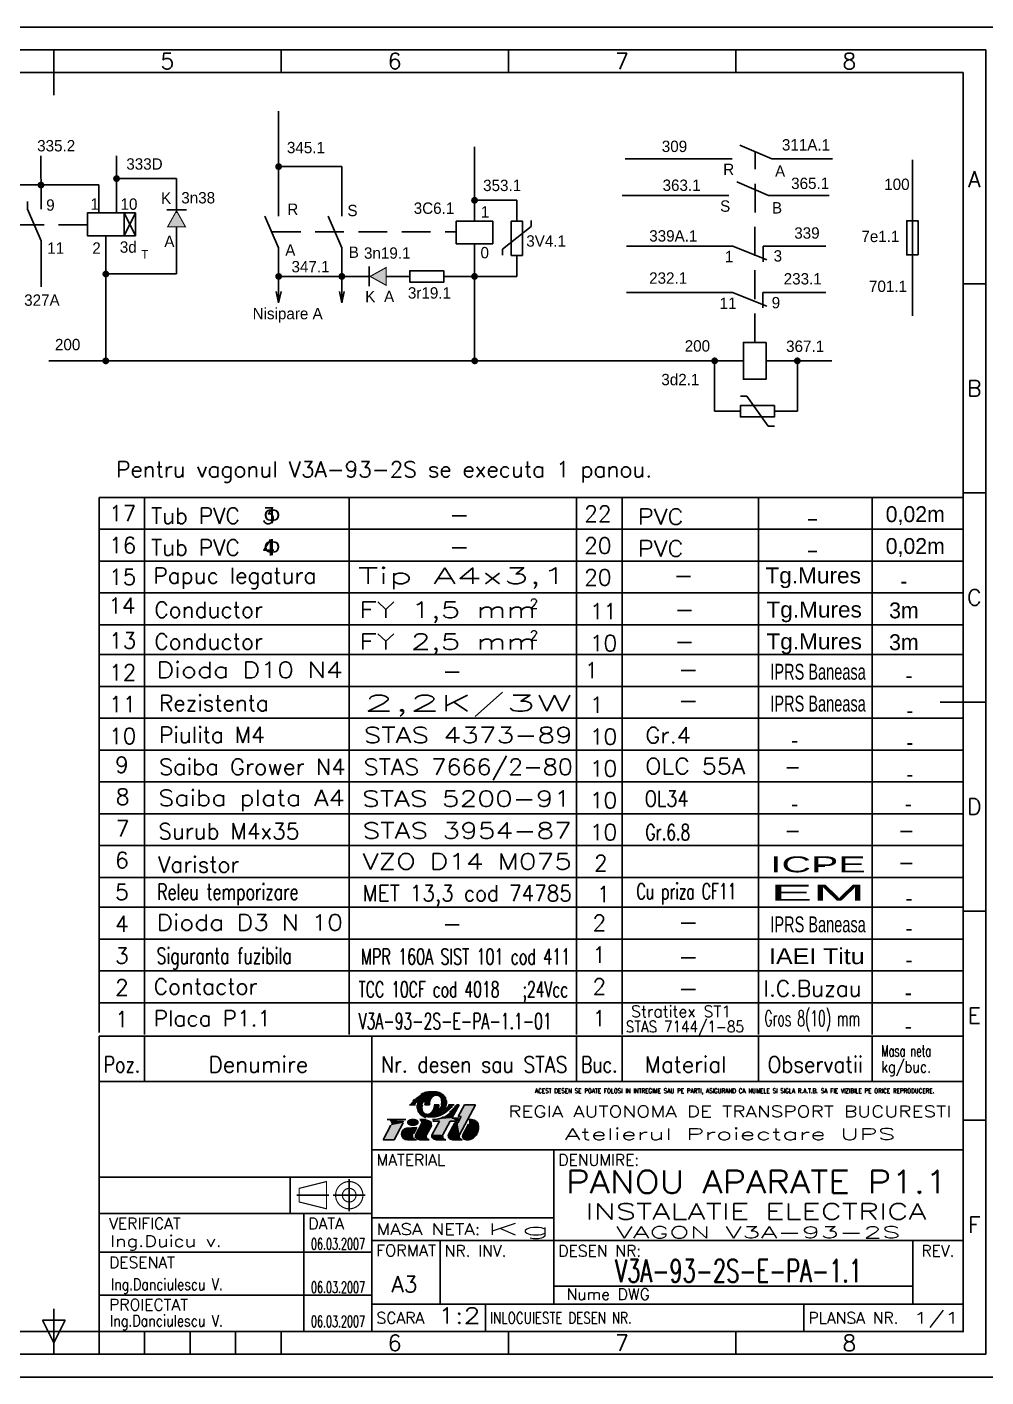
# Model space of a CAD drawing. Header units: millimetres. Extents: x 8 to 848, y 9 to 306.
# Drawn here: x 212.5 to 423.5, y 9.5 to 306.5 of the extents above; entities that cross this region are included whole.
import ezdxf
from ezdxf.enums import TextEntityAlignment as Align

# ---------------------------------------------------------------- set-up
doc = ezdxf.new("R2010")
doc.units = ezdxf.units.MM
doc.linetypes.add('DASHED2', pattern=[9.525, 6.35, -3.175])
doc.layers.add('LIN_GR', color=3, linetype='Continuous')
doc.layers.add('LIN_SUB', color=7, linetype='Continuous')
doc.styles.add('ISO', font='SIMPLEX.shx')
doc.styles.add('ISOCP', font='SIMPLEX.SHX')
doc.styles.add('ROMANC', font='romanc')

# ---------------------------------------------------------------- blocks, each defined once
blk = doc.blocks.new('ind3_12')
at = {"color": 70}
for p, q in [((0, 55), (-190, 55)), ((-190, 55), (-190, 0)), ((-130, 55), (-130, 0)), ((-130, 40), (0, 40)), ((-190, 26), (-130, 26))]:
    blk.add_line(p, q, dxfattribs=at)
at = {"color": 40}
for p, q in [((-121.71, 49.9), (-120.46, 49.9)), ((-118.34, 49.9), (-117.36, 49.9)), ((-115.31, 49.9), (-116.29, 49.9)), ((-111.94, 49.9), (-113.19, 49.9)), ((-112.95, 48.16), (-112.68, 48.4)), ((-112.68, 48.4), (-112.61, 48.47)), ((-110.84, 49.9), (-112.41, 46.97)), ((-110.84, 49.9), (-111.36, 49.9)), ((-109.64, 49.9), (-111.01, 47.32)), ((-107.23, 49.9), (-110.77, 43.26)), ((-107.23, 49.9), (-109.64, 49.9)), ((-125.82, 45.38), (-127.54, 42.15)), ((-122.56, 46.63), (-126.68, 46.63)), ((-123.11, 45.94), (-125.13, 42.15)), ((-120.12, 44.91), (-120.81, 43.6)), ((-119.12, 45.67), (-120.36, 43.36)), ((-118.05, 46.63), (-119.46, 46.63)), ((-116.85, 45.42), (-118, 43.26)), ((-115.18, 46.28), (-116.74, 43.36)), ((-116.7, 46.63), (-116.29, 46.65)), ((-116.6, 46.28), (-115.18, 46.28)), ((-116.29, 46.65), (-115.69, 46.73)), ((-115.69, 46.73), (-115.27, 46.82)), ((-115.27, 46.82), (-114.78, 46.97)), ((-114.78, 46.97), (-114.27, 47.24)), ((-112.77, 46.28), (-114.38, 43.26)), ((-111.75, 45.93), (-113.13, 43.36)), ((-112.77, 46.28), (-111.36, 46.28)), ((-112.41, 46.97), (-110.99, 46.97)), ((-111.75, 45.93), (-111.15, 45.93)), ((-110.99, 46.97), (-111.36, 46.28)), ((-110.41, 47.32), (-111.15, 45.93)), ((-111.01, 47.32), (-110.41, 47.32)), ((-108.74, 45.59), (-109.99, 43.26)), ((-108.78, 46.63), (-108.09, 46.63)), ((-125.13, 42.15), (-127.54, 42.15)), ((-120.23, 42.15), (-122.21, 42.15)), ((-117.39, 42.15), (-119.15, 42.15)), ((-117.39, 42.15), (-117.72, 42.33)), ((-113.77, 42.15), (-115.53, 42.15)), ((-113.77, 42.15), (-114.1, 42.33)), ((-110.16, 42.15), (-111.92, 42.15)), ((-110.16, 42.15), (-110.49, 42.33))]:
    blk.add_line(p, q, dxfattribs=at)
at = {"color": 240}
for p, q in [((-90, 40), (-90, 6)), ((-130, 34), (-190, 34)), ((-148, 34), (-148, 26)), ((-135, 33.5), (-135, 26.5)), ((-146.5, 30), (-139.5, 30)), ((-138.5, 30), (-131.5, 30)), ((-145, 26), (-145, 0)), ((-130, 25), (-90, 25)), ((-130, 20), (0, 20)), ((-115, 20), (-115, 6)), ((-11, 20), (-11, 6)), ((-190, 17.5), (-130, 17.5)), ((-90, 10), (-11, 10)), ((-190, 8), (-130, 8)), ((-130, 6), (0, 6)), ((-105, 6), (-105, 0)), ((-35, 6), (-35, 0))]:
    blk.add_line(p, q, dxfattribs=at)
at = {"color": 40}
for points in [[(-114.74, 49.9, 0.04888), (-114.64, 50.37, 0.067418), (-114.64, 50.71, 0.012512), (-114.71, 51.12, 0.046313), (-114.74, 51.23, 0.02866), (-114.83, 51.43, 0.04799), (-114.9, 51.53, 0.027533), (-115.01, 51.65, 0.02878), (-115.12, 51.74, 0.020408), (-115.27, 51.85, 0.028785), (-115.38, 51.91, 0.02307), (-115.48, 51.96, 0.025276), (-115.58, 51.99, 0.029587), (-115.69, 52.01, 0.0261), (-115.8, 52.02, 0.034106), (-115.93, 52.02, 0.03305), (-116.05, 52, 0.031407), (-116.17, 51.97, 0.027201), (-116.3, 51.91, 0.027571), (-116.45, 51.82, 0.032433), (-116.58, 51.73, 0.017982), (-116.7, 51.62, 0.025528), (-116.79, 51.53, 0.009898), (-116.89, 51.41, 0.014131), (-116.96, 51.31, 0.005952), (-117.02, 51.22, 0.007874), (-117.06, 51.15, 0.013516), (-117.13, 51.03, 0.012262), (-117.2, 50.9, 0.010996), (-117.25, 50.78, 0.020912), (-117.28, 50.71, 0.006638), (-117.28, 50.69, 0.003922), (-117.3, 50.64, 0.014081), (-117.33, 50.52, 0.011261), (-117.36, 50.37, 0.018498), (-117.36, 50.34, 0.00311), (-117.38, 50.18, 0.039527), (-117.38, 50.07, 0.0256), (-117.36, 49.9)], [(-113.68, 49.9, 0.047001), (-113.61, 50.39, 0.072657), (-113.64, 50.71, 0.024176), (-113.81, 51.3, 0.05712), (-113.92, 51.53, 0.02409), (-114.05, 51.71, 0.014395), (-114.28, 51.99, 0.046768), (-114.45, 52.15, 0.031027), (-114.74, 52.35)], [(-119.97, 49.9, 0.047001), (-120.05, 49.4, 0.072657), (-120.01, 49.08, 0.024176), (-119.84, 48.49, 0.05712), (-119.73, 48.26, 0.02409), (-119.6, 48.09, 0.014395), (-119.38, 47.81, 0.046768), (-119.2, 47.65, 0.031027), (-118.91, 47.44)], [(-118.91, 49.9, 0.04888), (-119.02, 49.43, 0.067418), (-119.01, 49.08, 0.012512), (-118.94, 48.67, 0.046313), (-118.91, 48.56, 0.02866), (-118.82, 48.37, 0.04799), (-118.75, 48.26, 0.027533), (-118.64, 48.15, 0.02878), (-118.53, 48.05, 0.020408), (-118.39, 47.95, 0.028785), (-118.28, 47.88, 0.02307), (-118.17, 47.84, 0.025276), (-118.07, 47.8, 0.029587), (-117.97, 47.78, 0.0261), (-117.85, 47.77, 0.034106), (-117.73, 47.77, 0.03305), (-117.6, 47.79, 0.031407), (-117.48, 47.83, 0.027201), (-117.36, 47.88, 0.027571), (-117.2, 47.97, 0.032433), (-117.07, 48.06, 0.017982), (-116.95, 48.18, 0.025528), (-116.87, 48.26, 0.009898), (-116.76, 48.39, 0.014131), (-116.7, 48.48, 0.005952), (-116.63, 48.57, 0.007874), (-116.59, 48.64, 0.013516), (-116.52, 48.76, 0.012262), (-116.45, 48.9, 0.010996), (-116.4, 49.02, 0.020912), (-116.38, 49.08, 0.006638), (-116.37, 49.11, 0.003922), (-116.35, 49.16, 0.014081), (-116.32, 49.28, 0.011261), (-116.29, 49.42, 0.018498), (-116.29, 49.45, 0.00311), (-116.27, 49.61, 0.039527), (-116.27, 49.73, 0.0256), (-116.29, 49.9)]]:
    blk.add_lwpolyline(points, format="xyb", dxfattribs=at)
at = {"color": 40, "flags": 128}
blk.add_lwpolyline([(-108.71, 42.18, 0.07519), (-108.1, 42.37, 0.103495), (-107.27, 43.01, 0.091904), (-106.74, 43.94, 0.085107), (-106.54, 45.08, 0.085107)], format="xyb", dxfattribs=at)
at = {"color": 240}
for points in [[(-146, 31.5, 0.25, 0.25, 0), (-140, 33, 0.25, 0.25, 0), (-140, 27, 0.25, 0.25, 0), (-146, 28.5, 0.25, 0.25, 0)], [(-135, 31.5, 0.25, 0.25, 1), (-135, 28.5, 0.25, 0.25, 1)]]:
    blk.add_lwpolyline(points, format="xyseb", close=True, dxfattribs=at)
blk.add_lwpolyline([(-135, 33, 0.25, 0.25, 1), (-135, 27, 0.25, 0.25, 1), (-135, 33, 0.25, 0.25, 1)], format="xyseb", dxfattribs=at)
at = {"color": 40}
for centre, radius, start, end in [((-96.55, 26.7), 34.29, 134.6817, 135.4865), ((-117.71, 49.53), 2.3, 144.0002, 170.76), ((-117.8, 49.83), 2.74, 113.911, 122.24), ((-115.81, 45.34), 7.65, 108.9325, 113.911), ((-115.07, 49.86), 3.27, 161.7905, 179.2848), ((-117.59, 50.52), 2.17, 96.8211, 108.9325), ((-116.41, 40.67), 12.1, 91.6964, 96.8211), ((-116.61, 47.25), 5.51, 78.6042, 91.6964), ((-116, 50.28), 2.42, 58.8019, 78.6042), ((-118.58, 49.94), 3.27, 341.7905, 359.2848), ((-115.94, 50.27), 2.3, 324.0002, 350.76), ((-145.94, 81.79), 47.13, 315, 315.973), ((-113.12, 49.86), 0.893, 316.8981, 318.6566), ((-115.09, 51.98), 4.23, 315.973, 321.3402), ((-122.28, 57.73), 13.43, 321.3402, 324.353), ((-122.21, 43.44), 1.29, 94.5979, 270), ((-177.94, 750.15), 707.62, 274.50891, 274.68697), ((-119.73, 46), 0.689, 331.9275, 66.4849), ((-117.66, 49.52), 2.42, 238.8019, 258.6042), ((-108.09, 45.08), 1.55, 0, 90), ((-120.23, 42.84), 0.689, 201.8729, 270), ((-119.75, 43.03), 0.689, 151.9275, 234.4615), ((-119.15, 43.87), 1.72, 234.4615, 270), ((-117.39, 42.94), 0.689, 151.9275, 241.9275), ((-116.14, 43.03), 0.689, 151.9275, 234.4615), ((-115.53, 43.87), 1.72, 234.4615, 270), ((-113.78, 42.94), 0.689, 151.9275, 241.9275), ((-112.52, 43.03), 0.689, 151.9275, 234.4615), ((-111.92, 43.87), 1.72, 234.4615, 270), ((-110.16, 42.94), 0.689, 151.9275, 241.9275), ((-109.38, 42.94), 0.689, 151.9275, 242.7821), ((-108.99, 43.7), 1.55, 242.7821, 280.2311)]:
    blk.add_arc(centre, radius, start, end, dxfattribs=at)
blk.add_point((0, 0))
for points in [[(-121.71, 49.9), (-120.46, 49.9), (-121.21, 50.52), (-120.18, 50.33)], [(-121.21, 50.52), (-120.18, 50.33), (-120.72, 51.03), (-119.93, 50.59)], [(-120.72, 51.03), (-119.93, 50.59), (-120.22, 51.49), (-119.57, 50.88)], [(-120.22, 51.49), (-119.57, 50.88), (-119.6, 51.93), (-118.18, 50.88)], [(-119.57, 50.88), (-118.18, 50.88), (-119.84, 50.38), (-118.6, 50.45)], [(-119.6, 51.93), (-118.18, 50.88), (-118.87, 52.35), (-118.18, 50.88)], [(-118.87, 52.35), (-118.18, 50.88), (-118.21, 52.6), (-118.18, 50.88)], [(-117.31, 50.61), (-118.27, 50.54), (-117.37, 50.27), (-118.32, 50.22)], [(-117.09, 51.1), (-118.18, 50.88), (-117.31, 50.61), (-118.27, 50.54)], [(-118.21, 52.6), (-118.18, 50.88), (-117.81, 52.68), (-118.18, 50.88)], [(-116.87, 52.76), (-118.18, 50.88), (-116.31, 52.75), (-118.18, 50.88)], [(-117.81, 52.68), (-118.18, 50.88), (-116.87, 52.76), (-118.18, 50.88)], [(-116.08, 51.99), (-116.31, 52.75), (-116.62, 51.7), (-118.18, 50.88)], [(-116.62, 51.7), (-118.18, 50.88), (-117.09, 51.1), (-118.18, 50.88)], [(-115.84, 51.99), (-116.08, 51.99), (-116.32, 51.86)], [(-116.31, 52.75), (-115.41, 52.63), (-115.84, 52.71)], [(-115.54, 51.98), (-115.41, 52.63), (-116.08, 51.99), (-116.31, 52.75)], [(-115.84, 51.99), (-115.54, 51.98), (-115.91, 51.97), (-115.51, 51.96)], [(-115.73, 51.96), (-115.33, 51.85), (-115.51, 51.96)], [(-115.09, 51.72), (-114.87, 52.42), (-115.54, 51.98), (-115.41, 52.63)], [(-115.41, 52.63), (-114.87, 52.42), (-115.11, 52.53)], [(-114.87, 51.48), (-114.18, 51.87), (-115.09, 51.72), (-114.87, 52.42)], [(-114.87, 52.42), (-114.18, 51.87), (-114.48, 52.17)], [(-114.68, 50.99), (-113.86, 51.41), (-114.87, 51.48), (-114.18, 51.87)], [(-114.63, 50.55), (-113.67, 50.85), (-114.68, 50.99), (-113.86, 51.41)], [(-114.65, 50.25), (-113.62, 50.26), (-114.63, 50.55), (-113.67, 50.85)], [(-113.67, 50.85), (-113.62, 50.26), (-113.61, 50.56)], [(-119.97, 49.9), (-118.91, 49.9), (-120.05, 49.4), (-119, 49.53)], [(-120.05, 49.4), (-119, 49.53), (-119.94, 48.79), (-119, 49.02)], [(-120.05, 49.4), (-119.94, 48.79), (-120.04, 49.24)], [(-120.04, 49.24), (-119.94, 48.79), (-120.03, 49.13)], [(-119.84, 50.38), (-118.6, 50.45), (-119.97, 49.9), (-118.91, 49.9)], [(-119.94, 48.79), (-119, 49.02), (-119.72, 48.25), (-118.92, 48.6)], [(-119.72, 48.25), (-118.92, 48.6), (-119.33, 47.76), (-118.75, 48.27)], [(-119.33, 47.76), (-118.75, 48.27), (-118.77, 47.37), (-118.43, 47.98)], [(-118.77, 47.37), (-118.43, 47.98), (-118.32, 47.19), (-118.12, 47.82)], [(-117.37, 50.27), (-118.32, 50.22), (-117.36, 49.9), (-118.34, 49.9)], [(-118.32, 47.19), (-118.12, 47.82), (-117.71, 47.07), (-117.72, 47.77)], [(-117.71, 47.07), (-117.72, 47.77), (-117.14, 47.03), (-117.33, 47.9)], [(-117.14, 47.03), (-117.33, 47.9), (-116.45, 47.06), (-117.04, 48.09)], [(-116.45, 47.06), (-117.04, 48.09), (-115.94, 47.1), (-116.74, 48.42)], [(-116.7, 48.48), (-115.12, 47.31), (-116.74, 48.42)], [(-116.7, 48.48), (-116.7, 48.48), (-116.74, 48.42)], [(-115.94, 47.1), (-116.74, 48.42), (-115.12, 47.31), (-116.74, 48.42)], [(-116.45, 48.9), (-115.12, 47.31), (-116.7, 48.48)], [(-116.4, 49.03), (-115.48, 48.92), (-116.45, 48.9), (-115.12, 47.31)], [(-116.29, 49.44), (-115.35, 49.44), (-116.4, 49.03), (-115.48, 48.92)], [(-116.29, 49.9), (-115.31, 49.9), (-116.29, 49.44), (-115.35, 49.44)], [(-115.48, 48.92), (-114.09, 48.92), (-115.01, 49.4), (-113.85, 49.33)], [(-115.48, 48.92), (-114.59, 48.13), (-115.12, 47.31)], [(-115.48, 48.92), (-114.09, 48.92), (-114.18, 47.78), (-115.12, 47.31)], [(-115.01, 49.4), (-113.85, 49.33), (-114.75, 49.87), (-113.72, 49.72)], [(-114.75, 49.87), (-113.72, 49.72), (-114.65, 50.25), (-113.62, 50.26)], [(-114.09, 48.92), (-114.18, 47.78), (-114.59, 48.13)], [(-114.09, 48.92), (-113.61, 48.17), (-114.18, 47.78)], [(-113.69, 49.23), (-112.95, 48.75), (-114.09, 48.92), (-113.61, 48.17)], [(-113.49, 47.75), (-113.9, 47.46), (-112.41, 46.97)], [(-113.4, 49.55), (-112.44, 49.28), (-113.69, 49.23), (-112.95, 48.75)], [(-113.03, 48.1), (-112.41, 46.97), (-113.49, 47.75), (-112.41, 46.97)], [(-113.19, 49.9), (-111.94, 49.9), (-113.4, 49.55), (-112.44, 49.28)], [(-112.65, 48.42), (-112.41, 46.97), (-113.03, 48.1), (-112.41, 46.97)], [(-112.22, 48.86), (-112.41, 46.97), (-112.65, 48.42), (-112.41, 46.97)], [(-111.36, 49.9), (-110.84, 49.9), (-111.76, 49.37), (-112.41, 46.97)], [(-111.76, 49.37), (-112.41, 46.97), (-112.22, 48.86), (-112.41, 46.97)], [(-110.41, 47.32), (-107.23, 49.9), (-111.15, 45.93), (-110.73, 43.34)], [(-109.64, 49.9), (-107.23, 49.9), (-111.01, 47.32), (-110.41, 47.32)], [(-125.82, 45.38), (-123.11, 45.94), (-127.54, 42.15), (-125.13, 42.15)], [(-126.68, 46.63), (-122.56, 46.63), (-126.26, 46.53), (-122.84, 46.34)], [(-126.26, 46.53), (-122.84, 46.34), (-125.96, 46.29), (-123.05, 46.05)], [(-123.05, 46.05), (-125.96, 46.29), (-123.11, 45.94), (-125.77, 45.87)], [(-125.76, 45.63), (-123.11, 45.94), (-125.82, 45.38)], [(-125.77, 45.87), (-123.11, 45.94), (-125.76, 45.63), (-123.11, 45.94)], [(-122.31, 44.73), (-120.12, 44.91), (-123.17, 44.3), (-120.81, 43.6)], [(-122.31, 44.73), (-123.17, 44.3), (-122.7, 44.64), (-123.04, 44.43)], [(-122.28, 46.18), (-122.28, 45.84), (-122.31, 46.03)], [(-122.2, 46.34), (-122.22, 45.73), (-122.28, 46.18), (-122.28, 45.84)], [(-122.07, 46.5), (-122.04, 45.53), (-122.2, 46.34), (-122.22, 45.73)], [(-121.94, 46.59), (-121.9, 45.43), (-122.07, 46.5), (-122.04, 45.53)], [(-121.78, 46.68), (-121.71, 45.34), (-121.94, 46.59), (-121.9, 45.43)], [(-121.62, 46.75), (-121.56, 45.28), (-121.78, 46.68), (-121.71, 45.34)], [(-121.46, 46.79), (-121.43, 45.25), (-121.62, 46.75), (-121.56, 45.28)], [(-121.33, 46.82), (-121.31, 45.23), (-121.46, 46.79), (-121.43, 45.25)], [(-121.21, 46.83), (-121.2, 45.22), (-121.33, 46.82), (-121.31, 45.23)], [(-121.21, 46.83), (-121.1, 46.84), (-121.09, 45.21)], [(-121.09, 45.21), (-120.9, 45.21), (-121.21, 46.83), (-121.2, 45.22)], [(-121.1, 46.84), (-120.91, 46.84), (-121.09, 45.21), (-120.9, 45.21)], [(-120.9, 45.21), (-120.91, 46.84), (-120.81, 45.22), (-120.81, 46.83)], [(-120.81, 45.22), (-120.81, 46.83), (-120.68, 45.23), (-120.69, 46.82)], [(-120.68, 45.23), (-120.69, 46.82), (-120.56, 45.25), (-120.55, 46.79)], [(-120.56, 45.25), (-120.55, 46.79), (-120.42, 45.29), (-120.43, 46.76)], [(-120.42, 45.29), (-120.43, 46.76), (-120.27, 45.34), (-120.27, 46.7)], [(-120.36, 43.36), (-116.85, 45.42), (-120.42, 42.88), (-118, 43.26)], [(-119.12, 45.67), (-116.78, 45.9), (-120.36, 43.36), (-116.85, 45.42)], [(-120.27, 45.34), (-120.27, 46.7), (-120.14, 45.41), (-120.13, 46.63)], [(-120.14, 45.41), (-120.13, 46.63), (-119.97, 45.52), (-119.99, 46.54)], [(-119.97, 45.52), (-119.99, 46.54), (-119.84, 45.65), (-119.88, 46.44)], [(-119.84, 45.65), (-119.88, 46.44), (-119.74, 45.8), (-119.77, 46.3)], [(-119.74, 45.8), (-119.77, 46.3), (-119.71, 45.9), (-119.72, 46.2)], [(-119.72, 46.2), (-119.71, 45.9), (-119.7, 46.13), (-119.69, 46.02)], [(-119.46, 46.63), (-118.05, 46.63), (-119.08, 46.21), (-117.05, 46.31)], [(-119.25, 46.4), (-119.09, 46.04), (-119.08, 46.21)], [(-119.08, 46.21), (-117.05, 46.31), (-119.12, 45.67), (-116.78, 45.9)], [(-118.05, 46.63), (-117.05, 46.31), (-117.7, 46.59), (-117.41, 46.5)], [(-117.05, 46.31), (-116.78, 45.9), (-116.88, 46.12)], [(-116.78, 45.9), (-116.85, 45.42), (-116.77, 45.67)], [(-115.18, 46.28), (-112.77, 46.28), (-116.74, 43.36), (-114.38, 43.26)], [(-116.22, 46.66), (-116.7, 46.63), (-116.6, 46.28)], [(-116.6, 46.28), (-111.36, 46.28), (-116.22, 46.66), (-112.41, 46.97)], [(-116.22, 46.66), (-115.25, 46.82), (-115, 46.76)], [(-115.25, 46.82), (-114.79, 46.97), (-115, 46.76)], [(-115, 46.76), (-115, 46.76), (-114.79, 46.97), (-114.45, 46.8)], [(-114.35, 47.19), (-112.41, 46.97), (-114.79, 46.97), (-114.45, 46.8)], [(-113.9, 47.46), (-112.41, 46.97), (-114.35, 47.19), (-112.41, 46.97)], [(-111.75, 45.93), (-111.15, 45.93), (-113.13, 43.36), (-110.77, 43.26)], [(-112.41, 46.97), (-110.99, 46.97), (-111.36, 46.28)], [(-111.15, 45.93), (-110.77, 43.26), (-110.73, 43.34)], [(-109.99, 43.26), (-108.74, 45.59), (-106.74, 43.94)], [(-108.78, 46.63), (-108.43, 46.63), (-108.69, 46.43), (-108.49, 46.44)], [(-108.74, 45.59), (-108.09, 46.63), (-108.66, 45.8)], [(-108.74, 45.59), (-106.98, 46.16), (-108.09, 46.63)], [(-108.74, 45.59), (-106.54, 45.08), (-106.98, 46.16)], [(-108.74, 45.59), (-106.74, 43.94), (-106.54, 45.08)], [(-108.69, 46.43), (-108.49, 46.44), (-108.64, 46.23), (-108.56, 46.21)], [(-108.43, 46.63), (-108.63, 46.02), (-108.09, 46.63), (-108.66, 45.8)], [(-108.66, 45.8), (-108.66, 45.8), (-108.43, 46.63), (-108.63, 46.02)], [(-108.64, 46.23), (-108.56, 46.21), (-108.63, 46.02)], [(-108.09, 46.63), (-106.98, 46.16), (-107.61, 46.55), (-107.23, 46.37)], [(-106.98, 46.16), (-106.54, 45.08), (-106.83, 45.98), (-106.62, 45.57)], [(-106.54, 45.08), (-106.74, 43.94), (-106.59, 44.51)], [(-123.17, 44.3), (-120.81, 43.6), (-123.49, 43.38), (-120.95, 43.16)], [(-123.17, 44.3), (-123.49, 43.38), (-123.29, 44.14), (-123.45, 43.79)], [(-123.49, 43.38), (-120.95, 43.16), (-123.49, 43.38), (-120.87, 42.58)], [(-123.49, 43.38), (-123.1, 42.51), (-123.42, 43), (-123.25, 42.69)], [(-123.49, 43.38), (-120.87, 42.58), (-123.1, 42.51), (-120.62, 42.27)], [(-123.1, 42.51), (-122.21, 42.15), (-122.93, 42.37), (-122.61, 42.22)], [(-123.1, 42.51), (-120.62, 42.27), (-122.21, 42.15), (-120.23, 42.15)], [(-120.42, 42.88), (-120.36, 43.36), (-120.43, 43.1)], [(-120.42, 42.88), (-118, 43.26), (-120.15, 42.47), (-118.06, 42.75)], [(-120.15, 42.47), (-120.42, 42.88), (-120.32, 42.64)], [(-120.15, 42.47), (-118.06, 42.75), (-119.15, 42.15), (-117.72, 42.33)], [(-119.15, 42.15), (-120.15, 42.47), (-119.72, 42.25)], [(-119.15, 42.15), (-117.72, 42.33), (-117.39, 42.15)], [(-118.02, 43.03), (-117.9, 42.55), (-118.06, 42.75)], [(-116.74, 43.36), (-116.81, 42.88), (-116.82, 43.14)], [(-116.74, 43.36), (-114.38, 43.26), (-116.81, 42.88), (-114.44, 42.75)], [(-116.52, 42.46), (-116.81, 42.88), (-116.71, 42.66)], [(-116.81, 42.88), (-114.44, 42.75), (-116.52, 42.46), (-114.12, 42.34)], [(-115.53, 42.15), (-116.54, 42.47), (-116.1, 42.25)], [(-116.52, 42.46), (-114.12, 42.34), (-115.53, 42.15), (-113.77, 42.15)], [(-114.42, 42.94), (-114.29, 42.55), (-114.44, 42.75)], [(-114.36, 43.31), (-114.4, 43.15), (-114.38, 43.26)], [(-113.13, 43.36), (-113.19, 42.89), (-113.2, 43.13)], [(-113.13, 43.36), (-110.77, 43.26), (-113.19, 42.89)], [(-113.19, 42.89), (-110.77, 43.26), (-110.82, 42.72)], [(-112.92, 42.47), (-113.19, 42.89), (-113.1, 42.66)], [(-113.19, 42.89), (-110.82, 42.72), (-112.92, 42.47)], [(-112.92, 42.47), (-110.82, 42.72), (-111.92, 42.15)], [(-111.92, 42.15), (-112.92, 42.47), (-112.49, 42.25)], [(-110.82, 42.72), (-111.92, 42.15), (-110.49, 42.33)], [(-110.49, 42.33), (-110.16, 42.15), (-111.92, 42.15)], [(-110.8, 42.98), (-110.66, 42.53), (-110.82, 42.72)], [(-110.73, 43.34), (-110.78, 43.14), (-110.77, 43.26)], [(-109.99, 43.26), (-110.04, 42.73), (-110.07, 42.99)], [(-110.04, 42.73), (-109.99, 43.26), (-109.7, 42.32)], [(-109.7, 42.32), (-110.04, 42.73), (-109.91, 42.5)], [(-109.99, 43.26), (-107.27, 43.01), (-106.74, 43.94)], [(-109.99, 43.26), (-108.1, 42.37), (-107.27, 43.01)], [(-109.99, 43.26), (-108.71, 42.18), (-108.1, 42.37)], [(-109.99, 43.26), (-109.7, 42.32), (-108.71, 42.18)], [(-108.71, 42.18), (-109.7, 42.32), (-109.23, 42.17)], [(-109.7, 42.32), (-109.7, 42.32), (-108.71, 42.18)], [(-107.27, 43.01), (-108.1, 42.37), (-107.66, 42.64)], [(-106.74, 43.94), (-107.27, 43.01), (-106.96, 43.45)]]:
    blk.add_solid(points, dxfattribs=at)
at = {"color": 40, "style": 'ISO', "width": 0.77078}
blk.add_text('ACEST DESEN SE POATE FOLOSI IN INTREGIME SAU PE PARTI, ASIGURAND CA NUMELE SI SIGLA R.A.T.B. SA FIE VIZIBILE PE ORICE REPRODUCERE.', height=1, dxfattribs=at).set_placement((-94.13, 52.45), (-6.3, 52.45), align=Align.FIT)
at = {"color": 240}
for s, style, width, p, p2 in [('REGIA AUTONOMA DE TRANSPORT BUCURESTI', 'ROMANC', 1.063101, (-100.04, 47.17), (-2.58, 47.17)), ('Atelierul Proiectare UPS', 'ROMANC', 1.425107, (-87.65, 42.18), (-14.86, 42.18)), ('MASA NETA:', 'ISO', 1.009422, (-129, 21.25), (-106.17, 21.25)), ('FORMAT', 'ISO', 0.917397, (-129.11, 16.61), (-115.89, 16.61)), ('INLOCUIESTE DESEN NR.', 'ISO', 0.687691, (-104, 1.75), (-72.89, 1.75))]:
    blk.add_text(s, height=2.5, dxfattribs=dict(at, style=style, width=width)).set_placement(p, p2, align=Align.FIT)
at = {"color": 240, "style": 'ISO'}
for s, p in [('MATERIAL', (-129, 36.5)), ('DENUMIRE:', (-89, 36.5)), ('VERIFICAT', (-187.81, 22.5)), ('DATA', (-144, 22.5)), ('NR. INV.', (-114, 16.5)), ('DESEN NR:', (-89, 16.5)), ('DESENAT', (-187.81, 13.97)), ('PROIECTAT', (-187.81, 4.66)), ('SCARA', (-129, 1.75)), ('PLANSA NR.', (-34, 1.75))]:
    blk.add_text(s, height=2.5, dxfattribs=at).set_placement(p)
blk.add_text('REV.', height=2.5, dxfattribs=at).set_placement((-5.5, 17.75), align=Align.MIDDLE)
at = {"color": 50, "style": 'ISO'}
for tag, height, width, p, p2 in [('MATERIAL', 3.5, 1.837708, (-127.1, 31.84), (-91.87, 31.84)), ('STAS_MATERIAL', 3.5, 2.784754, (-126.09, 25.95), (-91.75, 25.95)), ('ANSAMBLU', 3.5, 2.48631, (-83.01, 24.67), (-8.01, 24.67)), ('VERIFICAT', 2.5, 0.86708, (-187.61, 18.63), (-163.04, 18.63)), ('DESENAT', 2.5, 1.026691, (-187.39, 9.14), (-162.83, 9.14)), ('PROIECTAT', 2.5, 1.037581, (-187.61, 1.12), (-162.78, 1.12)), ('SCARA', 3.5, 1.565143, (-115.5, 1.75), (-106.11, 1.75))]:
    blk.add_attdef(tag, text='', height=height, dxfattribs=dict(at, width=width)).set_placement(p, p2, align=Align.FIT)
at = {"color": 70, "style": 'ISO'}
for tag, width, p, p2 in [('DENUMIRE_DESEN', 1.844561, (-87.29, 30.44), (-3.41, 30.44)), ('NUMAR_DESEN', 1.112195, (-76.49, 10.87), (-22.2, 10.87))]:
    blk.add_attdef(tag, text='', height=5, dxfattribs=dict(at, width=width)).set_placement(p, p2, align=Align.FIT)
at = {"color": 240, "style": 'ISO'}
for tag, width, p, p2 in [('MASA', 3.701178, (-105.03, 21.25), (-90.49, 21.25)), ('SUBANSAMBLU', 3.628523, (-76.35, 20.58), (-13.71, 20.58)), ('DATA', 0.588678, (-143.42, 18.04), (-131.51, 18.04)), ('DATA', 0.588678, (-143.42, 8.49), (-131.51, 8.49)), ('DATA', 0.588678, (-143.42, 0.97), (-131.51, 0.97)), ('PLANSA', 1.983142, (-10.91, 1.75), (-0.76, 1.75))]:
    blk.add_attdef(tag, text='', height=2.5, dxfattribs=dict(at, width=width)).set_placement(p, p2, align=Align.FIT)
at = {"color": 50, "style": 'ISO'}
blk.add_attdef('FORMAT', text='', height=3.5, dxfattribs=at).set_placement((-122.83, 8.67), align=Align.CENTER)
at = {"color": 240, "style": 'ISO'}
blk.add_attdef('NUME_DWG', (-87.2, 6.95), '', height=2.5, dxfattribs=at)
blk = doc.blocks.new('a3')
at = {"color": 70}
for p, q in [((-210, 282), (-210, 292)), ((-160, 287), (-160, 292)), ((-110, 287), (-110, 292)), ((-60, 287), (-60, 292)), ((-5, 240.5), (-10, 240.5)), ((-5, 194.5), (-10, 194.5)), ((-15, 148.5), (-5, 148.5)), ((-5, 102.5), (-10, 102.5)), ((-5, 56.5), (-10, 56.5)), ((-210, 10), (-210, 15)), ((-212.5, 12.5), (-207.5, 12.5)), ((-210, 7.5), (-212.5, 12.5)), ((-207.5, 12.5), (-210, 7.5)), ((-210, 10), (-210, 5)), ((-200, 5), (-200, 10)), ((-190, 5), (-190, 10)), ((-180, 5), (-180, 10)), ((-170, 5), (-170, 10)), ((-160, 5), (-160, 10)), ((-110, 5), (-110, 10)), ((-60, 5), (-60, 10)), ((-260, 5), (-160, 5))]:
    blk.add_line(p, q, dxfattribs=at)
at = {"color": 240}
for points in [[(0, 297), (-420, 297), (-420, 0), (0, 0)], [(-5, 292), (-415, 292), (-415, 5), (-5, 5)]]:
    blk.add_lwpolyline(points, close=True, dxfattribs=at)
at = {"color": 70}
blk.add_lwpolyline([(-10, 287), (-410, 287), (-410, 10), (-10, 10)], close=True, dxfattribs=at)
at = {"color": 50, "style": 'ISO'}
for s, p in [('5', (-185, 289.5)), ('6', (-135, 289.5)), ('7', (-85, 289.5)), ('8', (-35, 289.5)), ('A', (-7.5, 263.5)), ('B', (-7.5, 217.5)), ('C', (-7.5, 171.5)), ('D', (-7.5, 125.5)), ('E', (-7.5, 79.5)), ('F', (-7.5, 33.5)), ('6', (-135, 7.5)), ('7', (-85, 7.5)), ('8', (-35, 7.5))]:
    blk.add_text(s, height=3.5, dxfattribs=at).set_placement(p, align=Align.MIDDLE)

msp = doc.modelspace()

# ---------------------------------------------------------------- linework, layer by layer
at = {"color": 2}
for p, q in [((267.8864, 287.9352), (267.8864, 275.7645)), ((310.9797, 280.13), (310.9797, 275.4993)), ((376.3356, 277.5041), (369.3356, 280.5041)), ((215.583, 278.1359), (215.6262, 268.0348)), ((232.2203, 278.166), (232.2635, 268.0649)), ((356.4734, 277.5074), (344.1338, 277.5074)), ((365.9918, 277.5074), (356.4734, 277.5074)), ((367.6274, 277.5074), (365.9918, 277.5074)), ((376.3356, 277.5041), (377.7156, 277.5041)), ((377.7156, 277.5041), (389.6935, 277.5041)), ((407.3019, 277.273), (407.3019, 265.1022)), ((267.8864, 275.7645), (267.8864, 266.503)), ((281.7931, 275.761), (267.8864, 275.761)), ((281.7931, 275.761), (281.7931, 266.4995)), ((310.9797, 275.4993), (310.9797, 266.2377)), ((197.9901, 271.7866), (228.3664, 271.7866)), ((228.3664, 267.1977), (228.3664, 271.7866)), ((232.2419, 273.1155), (245.4303, 273.1093)), ((245.4303, 273.1093), (245.4303, 265.6194)), ((375.6524, 269.4209), (368.6524, 272.4209)), ((212.6262, 266.4173), (212.6262, 268.0528)), ((215.6262, 266.3992), (215.6262, 268.0348)), ((232.2635, 268.0649), (232.2635, 265.5621)), ((245.4303, 266.1392), (245.4303, 269.3638)), ((320.3018, 268.3455), (310.9797, 268.3455)), ((320.3018, 268.3455), (320.3018, 263.7402)), ((355.7902, 269.4243), (343.4507, 269.4243)), ((365.3087, 269.4243), (355.7902, 269.4243)), ((366.9442, 269.4243), (365.3087, 269.4243)), ((375.6524, 269.4209), (377.0324, 269.4209)), ((377.0324, 269.4209), (389.0104, 269.4209)), ((215.6262, 259.4173), (212.6262, 266.4173)), ((228.3664, 265.5621), (228.3664, 267.1977)), ((233.9129, 265.5621), (236.3782, 265.5621)), ((236.3782, 265.5621), (236.3782, 260.5621)), ((267.8864, 257.8855), (264.8864, 264.8855)), ((267.8864, 264.8674), (267.8864, 266.503)), ((281.7931, 257.882), (278.7931, 264.882)), ((281.7931, 264.8639), (281.7931, 266.4995)), ((310.9797, 263.7377), (310.9797, 266.2377)), ((407.3019, 263.8488), (407.3019, 265.0988)), ((245.4303, 262.4656), (245.4303, 252.1963)), ((315.0297, 263.7377), (306.9297, 263.7377)), ((306.9297, 263.7377), (306.9297, 258.7377)), ((315.0297, 258.7377), (315.0297, 263.7377)), ((323.4454, 262.6088), (320.3025, 260.0968)), ((323.4454, 263.9346), (323.4454, 262.6088)), ((407.3019, 263.8488), (407.3019, 256.3488)), ((215.6262, 259.4173), (215.6694, 249.3161)), ((229.8635, 260.5621), (229.8635, 233.0262)), ((236.3782, 260.5621), (233.9129, 260.5621)), ((306.9297, 258.7377), (315.0297, 258.7377)), ((310.9797, 256.2362), (310.9797, 258.7377)), ((317.1596, 257.5848), (320.3025, 260.0968)), ((267.8864, 257.8855), (267.8864, 256.5055)), ((267.8864, 256.5055), (267.8864, 251.2292)), ((281.7931, 257.882), (281.7931, 256.502)), ((281.7931, 256.502), (281.7931, 251.2292)), ((310.9797, 256.2362), (310.9797, 233.0262)), ((317.1596, 256.2591), (317.1596, 257.5848)), ((320.3018, 256.2402), (320.3018, 251.6095)), ((356.7732, 258.245), (344.4336, 258.245)), ((366.2917, 258.245), (356.7732, 258.245)), ((367.7917, 258.245), (366.2917, 258.245)), ((367.7917, 258.245), (375.2917, 255.245)), ((374.4528, 258.245), (376.2917, 258.245)), ((376.2917, 258.245), (388.2696, 258.245)), ((407.3019, 256.3488), (407.3019, 255.1012)), ((267.8864, 255.0776), (267.8864, 245.8161)), ((407.3019, 255.1012), (407.3019, 242.9305)), ((229.8419, 252.2036), (245.4303, 252.1963)), ((284.702, 251.6042), (267.8864, 251.6042)), ((281.7931, 251.6042), (281.7931, 245.8161)), ((287.9266, 251.6042), (284.702, 251.6042)), ((296.7419, 251.6042), (291.5562, 251.6042)), ((304.2419, 251.6042), (305.4894, 251.6042)), ((305.4894, 251.6042), (310.6047, 251.6042)), ((320.3018, 251.6095), (310.9797, 251.6095)), ((267.8864, 245.8161), (267.3423, 248.2482)), ((267.8864, 245.8161), (268.4305, 248.2482)), ((281.7931, 245.8161), (281.249, 248.2482)), ((281.7931, 245.8161), (282.3372, 248.2482)), ((356.7136, 248.0926), (344.3741, 248.0926)), ((366.2321, 248.0926), (356.7136, 248.0926)), ((367.7321, 248.0926), (366.2321, 248.0926)), ((367.7321, 248.0926), (375.2321, 245.0926)), ((374.3932, 248.0926), (376.2321, 248.0926)), ((376.2321, 248.0926), (388.21, 248.0926)), ((250.2267, 233.0262), (217.3339, 233.0262)), ((311.0131, 233.0262), (250.2267, 233.0262)), ((355.6174, 233.0262), (311.0131, 233.0262)), ((355.6174, 233.0262), (367.6001, 233.0262)), ((363.7942, 221.9393), (363.7942, 233.0262)), ((370.1001, 233.0262), (367.6001, 233.0262)), ((377.6016, 233.0262), (375.1001, 233.0262)), ((377.6016, 233.0262), (389.5843, 233.0262)), ((381.9797, 221.9393), (381.9797, 233.0262)), ((370.884, 225.2477), (369.482, 225.2477)), ((370.884, 225.2477), (375.5361, 218.6308)), ((369.4446, 221.9393), (363.7942, 221.9393)), ((376.9446, 221.9393), (381.9797, 221.9393)), ((376.9381, 218.6308), (375.5361, 218.6308))]:
    msp.add_line(p, q, dxfattribs=at)
at = {"color": 1, "linetype": 'DASHED2'}
for p, q in [((372.6001, 237.0762), (372.7046, 279.0602)), ((225.814, 262.9144), (196.4901, 262.9216)), ((266.3864, 261.3855), (306.9297, 261.3756))]:
    msp.add_line(p, q, dxfattribs=at)
at = {"color": 240}
for p, q in [((228.4177, 202.9679), (418.5278, 202.9679)), ((228.4177, 195.9679), (418.5278, 195.9679)), ((228.4177, 188.9679), (418.5278, 188.9679)), ((228.4177, 181.9679), (418.5278, 181.9679)), ((228.4177, 174.9679), (418.5278, 174.9679)), ((228.4177, 168.397), (418.5278, 168.397)), ((228.4177, 161.397), (418.5278, 161.397)), ((228.4177, 154.397), (418.5278, 154.397)), ((228.4177, 147.397), (418.5278, 147.397)), ((228.4177, 140.397), (418.5278, 140.397)), ((228.4177, 133.397), (418.5278, 133.397)), ((228.4177, 126.397), (418.5278, 126.397)), ((228.4177, 119.397), (418.5278, 119.397)), ((228.4177, 112.8262), (418.5278, 112.8262)), ((228.4177, 105.8262), (418.5278, 105.8262)), ((228.4177, 98.8262), (418.5278, 98.8262)), ((228.4177, 91.8262), (418.5278, 91.8262))]:
    msp.add_line(p, q, dxfattribs=at)
at = {"color": 2, "const_width": 0.75}
for points in [[(267.5114, 275.761, 1), (268.2614, 275.761, 1)], [(231.8669, 273.1155, 1), (232.6169, 273.1155, 1)], [(215.2355, 271.6986, 1), (215.9855, 271.6986, 1)], [(310.6047, 268.3455, 1), (311.3547, 268.3455, 1)], [(229.5138, 252.1299, 1), (230.2638, 252.1299, 1)], [(267.5114, 251.6042, 1), (268.2614, 251.6042, 1)], [(281.4181, 251.6042, 1), (282.1681, 251.6042, 1)], [(310.6047, 251.6054, 1), (311.3547, 251.6054, 1)], [(310.6381, 233.0262, 1), (311.3881, 233.0262, 1)], [(363.4192, 233.0262, 1), (364.1692, 233.0262, 1)], [(381.6047, 233.0262, 1), (382.3547, 233.0262, 1)]]:
    msp.add_lwpolyline(points, format="xyb", close=True, dxfattribs=at)
at = {"color": 2, "flags": 128}
for points in [[(233.9129, 260.5621), (233.9129, 265.5621), (225.814, 265.5621), (225.814, 260.5621)], [(321.5518, 256.2402), (321.5518, 263.7402), (319.0518, 263.7402), (319.0518, 256.2402)], [(408.5519, 256.3488), (408.5519, 263.8488), (406.0519, 263.8488), (406.0519, 256.3488)], [(304.2419, 252.8542), (296.7419, 252.8542), (296.7419, 250.3542), (304.2419, 250.3542)], [(375.1001, 237.0762), (370.1001, 237.0762), (370.1001, 228.9762), (375.1001, 228.9762)], [(376.9446, 223.1893), (369.4446, 223.1893), (369.4446, 220.6893), (376.9446, 220.6893)]]:
    msp.add_lwpolyline(points, close=True, dxfattribs=at)
at = {"color": 2}
for points in [[(236.3782, 260.5621), (233.9129, 265.5621)], [(236.3782, 265.5621), (233.9129, 260.5621), (233.9129, 265.5621)]]:
    msp.add_lwpolyline(points, dxfattribs=at)
at = {"color": 2, "const_width": 0.24, "flags": 128}
for points in [[(245.4303, 266.0396), (243.4683, 262.5096), (247.3923, 262.5096)], [(288.0262, 251.6042), (291.5562, 249.6422), (291.5562, 253.5662)]]:
    msp.add_lwpolyline(points, close=True, dxfattribs=at)
at = {"color": 2, "flags": 128}
for points in [[(243.2655, 266.2639), (247.5972, 266.2639)], [(374.4528, 258.245), (374.4528, 254.8303)], [(287.8018, 249.4394), (287.8018, 253.7712)], [(374.3932, 248.0926), (374.3932, 244.6779)]]:
    msp.add_lwpolyline(points, dxfattribs=at)
at = {"color": 1, "const_width": 0.75}
msp.add_lwpolyline([(229.4885, 233.0262, 1), (230.2385, 233.0262, 1)], format="xyb", close=True, dxfattribs=at)
at = {"color": 70}
for points in [[(228.4177, 85.2544), (228.4177, 202.9679)], [(238.4177, 84.8262), (238.4177, 202.9679)], [(283.4177, 84.8262), (283.4177, 202.9679)], [(333.4177, 84.8262), (333.4177, 202.9679)], [(343.4177, 84.8262), (343.4177, 202.9679)], [(373.4177, 84.8262), (373.4177, 202.9679)], [(398.4177, 84.8262), (398.4177, 202.9679)]]:
    msp.add_lwpolyline(points, dxfattribs=at)
at = {"color": 3}
for points in [[(228.4177, 84.4741), (418.4177, 84.4741)], [(228.4177, 74.4741), (228.4177, 84.4741)], [(238.4177, 74.4741), (238.4177, 84.4741)], [(288.4177, 74.4741), (288.4177, 84.4741)], [(333.4177, 74.4741), (333.4177, 84.4741)], [(343.4177, 74.4741), (343.4177, 84.4741)], [(373.4177, 74.4741), (373.4177, 84.4741)], [(398.4177, 74.4741), (398.4177, 84.4741)]]:
    msp.add_lwpolyline(points, dxfattribs=at)
at = {"color": 2}
for points in [[(245.4211, 266.0462), (247.3462, 262.5284), (243.5197, 262.5046)], [(288.0195, 251.595), (291.5374, 253.5201), (291.5612, 249.6936)]]:
    msp.add_solid(points, dxfattribs=at)

# ---------------------------------------------------------------- block references
at = {"color": 1}
msp.add_blockref('a3', (428.4177, 9.4741), dxfattribs=at)
ref = msp.add_blockref('ind3_12', (418.4177, 19.4741), dxfattribs=at)
ref.add_attrib('DENUMIRE_DESEN', 'PANOU APARATE P1.1', dxfattribs={"color": 70, "height": 5, "style": 'ISO', "width": 1.024161}).set_placement((331.1264, 49.9122), (415.01, 49.9122), align=Align.FIT)
ref.add_attrib('ANSAMBLU', 'INSTALATIE ELECTRICA', dxfattribs={"color": 50, "height": 3.5, "style": 'ISO', "width": 1.27485}).set_placement((335.4078, 44.1489), (410.4115, 44.1489), align=Align.FIT)
ref.add_attrib('SUBANSAMBLU', 'VAGON V3A-93-2S', dxfattribs={"color": 240, "height": 2.5, "style": 'ISO', "width": 1.675592}).set_placement((342.0678, 40.0539), (404.703, 40.0539), align=Align.FIT)
ref.add_attrib('NUMAR_DESEN', 'V3A-93-2S-E-PA-1.1', dxfattribs={"color": 70, "height": 5, "style": 'ISO', "width": 0.624658}).set_placement((341.9326, 30.3473), (396.2183, 30.3473), align=Align.FIT)
ref.add_attrib('NUME_DWG', 'Nume DWG', (331.2206, 26.4239), dxfattribs={"color": 240, "height": 2.5, "style": 'ISO'})
ref.add_attrib('PLANSA', '1/1', dxfattribs={"color": 240, "height": 2.5, "style": 'ISO', "width": 1.983142}).set_placement((407.5098, 21.2241), (417.6616, 21.2241), align=Align.FIT)
ref.add_attrib('FORMAT', 'A3', dxfattribs={"color": 50, "height": 3.5, "style": 'ISO'}).set_placement((295.5836, 28.1434), align=Align.CENTER)
ref.add_attrib('SCARA', '1:2', dxfattribs={"color": 50, "height": 3.5, "style": 'ISO', "width": 1.252114}).set_placement((302.9196, 21.2241), (312.3105, 21.2241), align=Align.FIT)
ref.add_attrib('MASA', 'Kg', dxfattribs={"color": 240, "height": 2.5, "style": 'ISO', "width": 3.701178}).set_placement((313.3829, 40.7241), (327.9233, 40.7241), align=Align.FIT)
ref.add_attrib('VERIFICAT', 'Ing.Duicu v.', dxfattribs={"color": 50, "height": 2.5, "style": 'ISO', "width": 1.159354}).set_placement((230.8116, 38.1065), (255.3789, 38.1065), align=Align.FIT)
ref.add_attrib('DATA', '06.03.2007', dxfattribs={"color": 240, "height": 2.5, "style": 'ISO', "width": 0.575145}).set_placement((274.9965, 37.5105), (286.9102, 37.5105), align=Align.FIT)
ref.add_attrib('DESENAT', 'Ing.Danciulescu V.', dxfattribs={"color": 50, "height": 2.5, "style": 'ISO', "width": 0.734395}).set_placement((231.0253, 28.6092), (255.5925, 28.6092), align=Align.FIT)
ref.add_attrib('DATA', '06.03.2007', dxfattribs={"color": 240, "height": 2.5, "style": 'ISO', "width": 0.575145}).set_placement((274.9965, 27.9627), (286.9102, 27.9627), align=Align.FIT)
ref.add_attrib('PROIECTAT', 'Ing.Danciulescu V.', dxfattribs={"color": 50, "height": 2.5, "style": 'ISO', "width": 0.742185}).set_placement((230.8116, 20.5903), (255.6395, 20.5903), align=Align.FIT)
ref.add_attrib('DATA', '06.03.2007', dxfattribs={"color": 240, "height": 2.5, "style": 'ISO', "width": 0.575145}).set_placement((274.9965, 20.4438), (286.9102, 20.4438), align=Align.FIT)

# ---------------------------------------------------------------- texts
at = {"color": 2}
for s, height, p in [('335.2', 2.5, (214.7775, 279.1063)), ('345.1', 2.5, (269.7127, 278.7017)), ('309', 2.5, (352.1689, 278.9678)), ('311A.1', 2.5, (378.5822, 279.2998)), ('333D', 2.5, (234.3828, 275.0905)), ('R', 2.5, (365.6742, 273.9081)), ('A', 2.5, (377.0776, 273.5268)), ('365.1', 2.5, (380.6167, 270.8309)), ('353.1', 2.5, (312.8676, 270.3766)), ('363.1', 2.5, (352.3378, 270.4115)), ('100', 2.5, (401.0898, 270.6177)), ('9', 2.5, (216.7716, 266.0599)), ('1', 2.5, (226.4927, 266.2703)), ('10', 2.5, (233.1162, 266.2623)), ('K', 2.5, (242.0145, 267.5655)), ('3n38', 2.5, (246.4828, 267.6552)), ('R', 2.5, (269.7926, 265.1376)), ('S', 2.5, (283.0175, 264.8549)), ('3C6.1', 2.5, (297.6034, 265.3667)), ('S', 2.5, (364.9911, 265.825)), ('B', 2.5, (376.3944, 265.4437)), ('1', 2.5, (312.3559, 264.5547)), ('339A.1', 2.5, (349.4027, 259.2674)), ('339', 2.5, (381.2986, 259.9022)), ('7e1.1', 2.5, (396.0724, 259.1594)), ('11', 2.5, (216.9921, 256.5889)), ('2', 2.5, (226.9124, 256.5889)), ('3d', 2.5, (232.9554, 256.8079)), ('A', 2.5, (242.7484, 258.0607)), ('A', 2.5, (269.3506, 256.1325)), ('3V4.1', 2.5, (322.3554, 258.1498)), ('T', 1.875, (237.7131, 255.529)), ('B', 2.5, (283.3077, 255.6839)), ('3n19.1', 2.5, (286.6615, 255.4937)), ('0', 2.5, (312.2922, 255.5812)), ('1', 2.5, (366.0511, 254.7324)), ('3', 2.5, (376.7562, 254.8678)), ('347.1', 2.5, (270.7191, 252.4974)), ('232.1', 2.5, (349.3826, 249.9912)), ('233.1', 2.5, (378.9809, 249.8287)), ('701.1', 2.5, (397.7449, 248.1785)), ('327A', 2.5, (211.9217, 245.1355)), ('K', 2.5, (286.9251, 245.9248)), ('A', 2.5, (291.0792, 245.9606)), ('3r19.1', 2.5, (296.3208, 246.7203)), ('11', 2.5, (364.8882, 244.4472)), ('9', 2.5, (376.3388, 244.58)), ('Nisipare A', 2.5, (262.1603, 242.178)), ('200', 2.5, (218.6945, 235.3572)), ('200', 2.5, (357.2126, 235.0621)), ('367.1', 2.5, (379.5068, 234.9898)), ('3d2.1', 2.5, (352.0627, 227.6624))]:
    msp.add_text(s, height=height, dxfattribs=at).set_placement(p)
at = {"color": 50}
for s, p in [('0,02m', (407.914, 197.5402)), ('0,02m', (407.914, 190.5402)), ('-', (405.4002, 182.8911)), ('3m', (405.4153, 176.3785)), ('3m', (405.4153, 169.3785)), ('-', (406.5333, 162.0892)), ('-', (406.7128, 154.397)), ('-', (381.4049, 147.8705)), ('-', (406.7128, 147.397)), ('-', (406.7128, 140.397)), ('-', (381.4049, 133.8705)), ('-', (406.4049, 133.8705)), ('-', (406.5333, 113.0892)), ('-', (406.5333, 106.5184)), ('-', (406.5333, 99.5184)), ('-', (406.4049, 92.2996)), ('-', (406.4049, 84.9476))]:
    msp.add_text(s, height=3.5, dxfattribs=at).set_placement(p, align=Align.CENTER)
for s, width, p, p2 in [('    -    ', 0.666667, (374.7974, 196.7207), (395.7974, 196.7207)), ('    -    ', 0.666667, (374.7974, 189.7207), (395.7974, 189.7207)), ('Tg.Mures', 0.857143, (374.9569, 184.0735), (395.9569, 184.0735)), ('Tg.Mures', 0.857143, (375.1717, 176.5637), (396.1717, 176.5637)), ('Tg.Mures', 0.857143, (375.1717, 169.5637), (396.1717, 169.5637)), ('IPRS Baneasa', 0.529412, (376.0333, 162.8792), (397.0333, 162.8792)), ('IPRS Baneasa', 0.529412, (376.0333, 155.8792), (397.0333, 155.8792)), ('ICPE', 1.8, (375.9913, 120.504), (396.9913, 120.504)), ('    -    ', 0.666667, (376.5336, 120.5002), (397.5336, 120.5002)), ('EM', 3.6, (375.9804, 114.2512), (396.9804, 114.2512)), ('IPRS Baneasa', 0.529412, (376.0333, 107.3083), (397.0333, 107.3083)), ('IAEI Titu', 0.818182, (375.7722, 100.3009), (396.7722, 100.3009))]:
    msp.add_text(s, height=3.5, dxfattribs=dict(at, width=width)).set_placement(p, p2, align=Align.FIT)
at = {"layer": 'LIN_GR', "color": 3, "style": 'ISOCP'}
for s, p in [('17', (233.5973, 197.734)), ('16', (233.5973, 190.734)), ('15', (233.5973, 183.734)), ('14', (233.4177, 177.4262)), ('13', (233.5973, 169.734)), ('12', (233.5973, 162.734)), ('11', (233.5973, 155.734)), ('10', (233.5973, 148.734)), ('9', (233.4177, 142.4262)), ('6', (233.4177, 121.4262)), ('5', (233.4177, 114.4262)), ('4', (233.4177, 107.4262)), ('3', (233.4177, 100.4262)), ('2', (233.4177, 93.4262)), ('1', (233.4177, 86.4262))]:
    msp.add_text(s, height=3.5, dxfattribs=at).set_placement(p, align=Align.CENTER)
for s, p in [('8', (232.0823, 135.3862)), ('7', (232.0823, 128.3862))]:
    msp.add_text(s, height=3.5, dxfattribs=at).set_placement(p)
at = {"layer": 'LIN_SUB', "color": 2, "style": 'ISOCP'}
msp.add_text('Pentru vagonul V3A-93-2S se executa 1 panou.', height=3.5, dxfattribs=at).set_placement((232.1514, 207.4137))
at = {"layer": 'LIN_SUB', "color": 50, "style": 'ISOCP'}
for s, height, p in [('Tub PVC  3', 3.5, (239.859, 197.2037)), ('22', 3.5, (335.0978, 197.6301)), ('Tub PVC  4', 3.5, (239.859, 190.2037)), ('20', 3.5, (335.0978, 190.6301)), ('Papuc legatura', 3.5, (240.3505, 184.0218)), ('20', 3.5, (335.0978, 183.6301)), ('Conductor', 3.5, (240.5653, 176.512)), ('2', 2.1, (323.1428, 178.5804)), ('11', 3.5, (336.3424, 176.1623)), ('Conductor', 3.5, (240.5653, 169.512)), ('2', 2.1, (323.1428, 171.5804)), ('10', 3.5, (336.3424, 169.1623)), ('Rezistenta', 3.5, (241.5951, 155.9832)), ('1', 3.5, (336.3424, 155.5915)), ('Piulita M4', 3.5, (241.5951, 148.9832)), ('10', 3.5, (336.3424, 148.5915)), ('10', 3.5, (336.3424, 141.5915)), ('10', 3.5, (336.3424, 134.5915)), ('Surub M4x35', 3.5, (241.4231, 127.7875)), ('10', 3.5, (336.3424, 127.5915)), ('Varistor', 3.5, (241.3849, 120.4523)), ('2', 3.5, (337.2596, 120.7847)), ('1', 3.5, (337.8645, 113.9438)), ('Contactor', 3.5, (240.4177, 93.6262)), ('I.C.Buzau', 3.5, (374.5354, 93.1955)), ('Placa P1.1', 3.5, (240.4177, 86.6262))]:
    msp.add_text(s, height=height, dxfattribs=at).set_placement(p)
for s, width, p, p2 in [('PVC', 1.072691, (346.9138, 196.9884), (356.9256, 196.9884)), ('   -   ', 0.942857, (296.2937, 197.4167), (318.2937, 197.4167)), ('PVC', 1.072691, (346.9138, 189.9884), (356.9256, 189.9884)), ('   -   ', 0.942857, (296.2937, 190.4167), (318.2937, 190.4167)), ('Tip A4x3,1', 1.746835, (285.3505, 183.998), (331.3505, 183.998)), ('   -   ', 0.942857, (345.581, 184.0918), (367.581, 184.0918)), ('FY 1,5 mm  ', 1.254545, (285.5653, 176.4883), (331.5653, 176.4883)), ('   -   ', 0.942857, (345.7958, 176.582), (367.7958, 176.582)), ('FY 2,5 mm  ', 1.232143, (285.5653, 169.4883), (331.5653, 169.4883)), ('   -   ', 0.942857, (345.7958, 169.582), (367.7958, 169.582)), ('   -   ', 0.942857, (294.6966, 163.0581), (316.6966, 163.0581)), ('   -   ', 0.942857, (346.6598, 163.3938), (368.6598, 163.3938)), ('2,2K/3W', 2.075188, (286.5951, 155.9594), (332.5951, 155.9594)), ('   -   ', 0.942857, (346.6154, 156.5682), (368.6154, 156.5682)), ('STAS 4373-89', 1.159664, (286.5951, 148.9594), (332.5951, 148.9594)), ('Gr.4', 1.018148, (348.5764, 148.9024), (358.5882, 148.9024)), ('Saiba Grower N4', 0.924812, (241.5951, 141.9594), (282.5951, 141.9594)), ('STAS 7666/2-80', 0.982206, (286.5951, 141.9594), (332.5951, 141.9594)), ('OLC 55A', 0.977778, (348.4998, 142.1322), (370.4998, 142.1322)), ('Saiba plata A4', 1.029289, (241.4231, 135.1314), (282.4231, 135.1314)), ('STAS 5200-91', 1.2, (286.2511, 134.9594), (332.2511, 134.9594)), ('OL34', 0.778865, (348.4231, 134.9658), (358.0291, 134.9658)), ('STAS 3954-87', 1.154812, (286.3724, 127.942), (332.3724, 127.942)), ('Gr.6.8', 0.668788, (348.5842, 127.576), (358.3931, 127.576)), ('VZO D14 M075', 1.174468, (286.3849, 121.1527), (332.3849, 121.1527)), ('MET 13,3 cod 74785', 0.826347, (286.3849, 114.1527), (332.3849, 114.1527)), ('Cu priza CF11', 0.616822, (346.6154, 114.5682), (368.6154, 114.5682)), ('   -   ', 0.942857, (294.6966, 107.4872), (316.6966, 107.4872)), ('   -   ', 0.942857, (346.6598, 107.8229), (368.6598, 107.8229)), ('MPR 160A SIST 101 cod 411', 0.60793, (286.0333, 100.206), (332.0333, 100.206)), ('   -   ', 0.942857, (346.6598, 100.2143), (368.6598, 100.2143)), ('   -   ', 0.942857, (346.6598, 93.2143), (368.6598, 93.2143)), ('Gros 8(10) mm', 0.516393, (374.7537, 86.6284), (395.7537, 86.6284))]:
    msp.add_text(s, height=3.5, dxfattribs=dict(at, width=width)).set_placement(p, p2, align=Align.FIT)
at = {"layer": 'LIN_SUB', "color": 2, "style": 'ISOCP'}
for s, height, width, p, p2 in [('Dioda D10 N4', 3.5, 1.12844, (241.0333, 163.2926), (282.0333, 163.2926)), ('Dioda D3 N 10', 3.5, 1.042373, (241.0333, 107.7218), (282.0333, 107.7218)), ('Stratitex ST1', 2.5, 0.928643, (345.4177, 88.6595), (367.4177, 88.6595)), ('STAS 7144/1-85', 2.5, 0.8, (344.2399, 85.3075), (370.2399, 85.3075)), ('Masa neta', 2.5, 0.573913, (400.4177, 79.9741), (411.4177, 79.9741)), ('Poz.', 3.5, 0.813559, (229.4177, 76.4741), (237.4177, 76.4741)), ('Nr. desen sau STAS', 3.5, 0.763975, (290.4177, 76.4741), (331.4177, 76.4741)), ('Buc.', 3.5, 0.8, (334.4177, 76.4741), (342.4177, 76.4741)), ('Material', 3.5, 0.93913, (348.4177, 76.4741), (366.4177, 76.4741)), ('Observatii', 3.5, 0.851351, (375.4177, 76.4741), (396.4177, 76.4741)), ('kg/buc.', 2.5, 0.796552, (400.4177, 76.4741), (411.4177, 76.4741))]:
    msp.add_text(s, height=height, dxfattribs=dict(at, width=width)).set_placement(p, p2, align=Align.FIT)
at = {"layer": 'LIN_SUB', "color": 50, "style": 'ISOCP'}
for s, p in [('1', (336.6863, 163.197)), ('2', (338.4177, 107.6262)), ('1', (338.4177, 100.6262)), ('2', (338.4177, 93.6262)), ('1', (338.4177, 86.6262))]:
    msp.add_text(s, height=3.5, dxfattribs=at).set_placement(p, align=Align.CENTER)
at = {"layer": 'LIN_SUB', "color": 2, "style": 'ISOCP', "width": 0.942857}
for p in [(380.9559, 141.9803), (380.9559, 127.9803), (405.9559, 127.9803), (405.9559, 120.9803)]:
    msp.add_text('-', height=3.5, dxfattribs=at).set_placement(p, align=Align.CENTER)
at = {"layer": 'LIN_SUB', "color": 2, "style": 'ISOCP', "width": 0.724138}
for s, p in [('Releu temporizare', (241.1888, 114.4533)), ('Siguranta fuzibila', (241.0333, 100.3779))]:
    msp.add_text(s, height=3.5, dxfattribs=at).set_placement(p)
at = {"layer": 'LIN_SUB', "color": 50, "style": 'ISOCP', "width": 0.642857}
for s, p in [('TCC 10CF cod 4018', (285.5116, 93.0038)), (';24Vcc', (321.5515, 93.0062)), ('V3A-93-2S-E-PA-1.1-01', (285.5116, 86.0038))]:
    msp.add_text(s, height=3.5, dxfattribs=at).set_placement(p)
at = {"layer": 'LIN_SUB', "color": 2, "style": 'ISOCP'}
msp.add_text('Denumire', height=3.5, dxfattribs=at).set_placement((263.4177, 76.4741), align=Align.CENTER)
at = {"layer": 'LIN_SUB', "color": 50, "char_height": 3.5, "width": 7.3926, "attachment_point": 1, "style": 'ISOCP'}
for insert in [(264.5615, 200.7794), (264.5615, 193.7794)]:
    msp.add_mtext('{\\fSymbol|b0|i0|c2|p18;F}', dxfattribs=dict(at, insert=insert))

doc.saveas('drawing.dxf')
